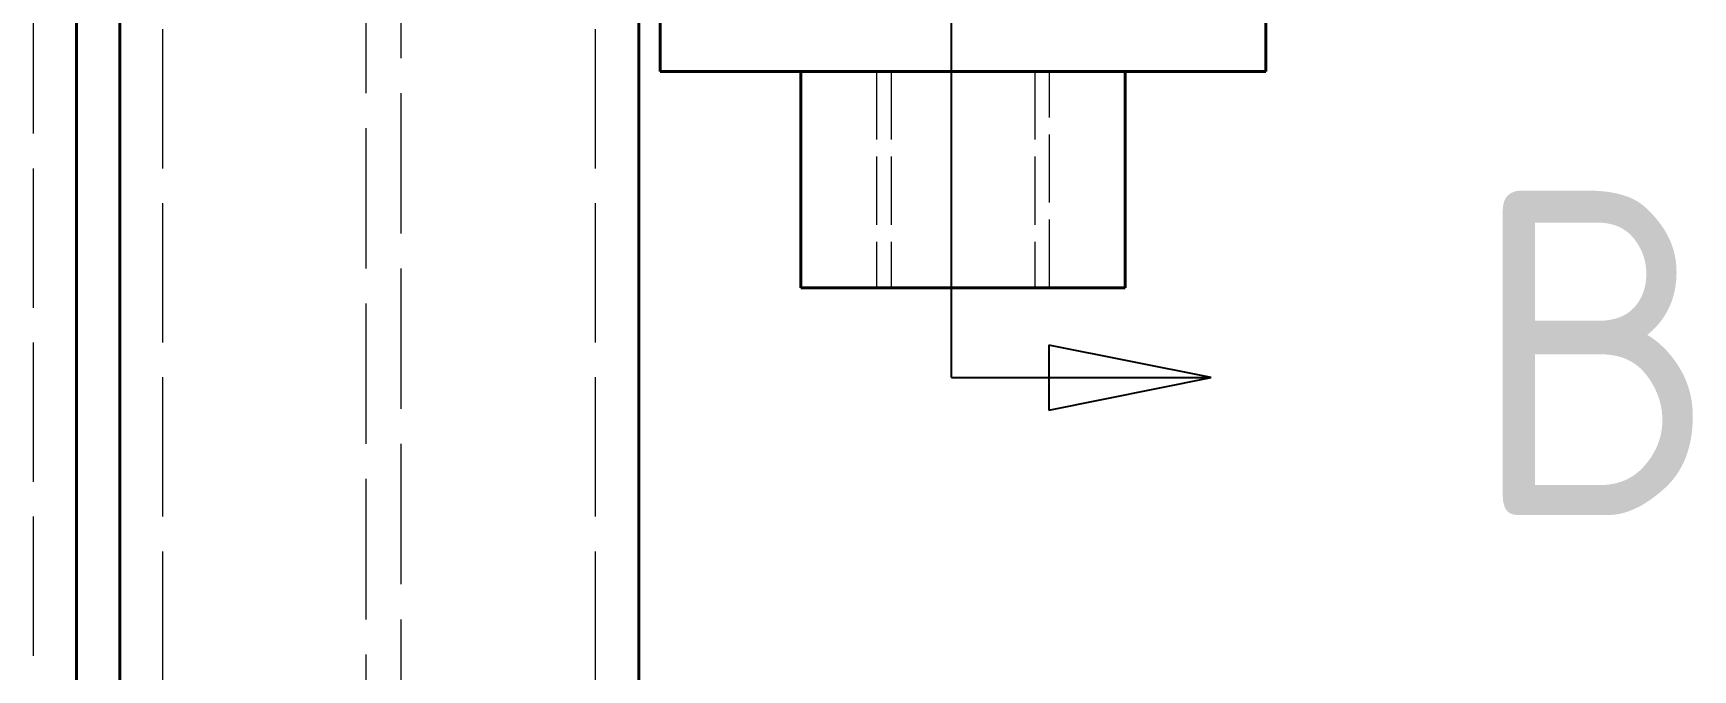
# Model space of a CAD drawing. Header units: millimetres. Extents: x 0 to 2523, y 0 to 1782.
# Drawn here: x 458.6 to 535.4, y 765.3 to 794.7 of the extents above; entities that cross this region are included whole.
import ezdxf

# ---------------------------------------------------------------- set-up
doc = ezdxf.new("R2010")
doc.units = ezdxf.units.MM
doc.header["$LTSCALE"] = 3
for name, pattern in [('CHAIN', [0.3543, 0.2362, -0.0295, 0.0591, -0.0295]), ('DASHED', [0.2067, 0.1654, -0.0413]), ('DOUBLE_DASH_CHAIN', [1.2403, 0.6614, -0.0827, 0.1654, -0.0827, 0.1654, -0.0827])]:
    doc.linetypes.add(name, pattern=pattern)
for name, color, linetype, lineweight in [('가려진 것(ISO)', 2, 'DASHED', 18), ('가시적인 것(ISO)', 3, 'Continuous', 40), ('단면선(ISO)', 7, 'CHAIN', 25)]:
    doc.layers.add(name, color=color, linetype=linetype, lineweight=lineweight)
doc.styles.add('부품번호텍스트_PSTEK_POSCO', font='isocp.shx')

# ---------------------------------------------------------------- blocks, each defined once
blk = doc.blocks.new('2dTransSection1')
at = {"layer": '단면선(ISO)', "linetype": 'DOUBLE_DASH_CHAIN', "ltscale": 5.520477}
blk.add_line((167.025, 259.606), (167.025, 338.395), dxfattribs=at)
at = {"layer": '단면선(ISO)', "linetype": 'Continuous'}
for p, q in [((167.025, 259.606), (167.025, 263.078)), ((171.025, 259.606), (168.525, 260.106)), ((168.525, 260.106), (168.525, 259.106)), ((167.025, 259.606), (168.525, 259.606)), ((168.525, 259.606), (171.025, 259.606)), ((168.525, 259.106), (171.025, 259.606))]:
    blk.add_line(p, q, dxfattribs=at)
at = {"layer": '단면선(ISO)', "linetype": 'Continuous', "flags": 128}
blk.add_lwpolyline([(168.525, 259.106), (171.025, 259.606)], dxfattribs=at)
at = {"layer": '단면선(ISO)'}
blk.add_solid([(168.525, 259.106), (171.025, 259.606), (168.525, 260.106), (168.525, 259.106)], dxfattribs=at)
at = {"layer": '단면선(ISO)', "insert": (175.039, 257.489), "char_height": 5, "attachment_point": 7, "style": '부품번호텍스트_PSTEK_POSCO'}
blk.add_mtext('B', dxfattribs=at)

msp = doc.modelspace()

# ---------------------------------------------------------------- linework, layer by layer
at = {"layer": '가려진 것(ISO)', "ltscale": 12.982798}
for p, q in [((458.6056, 1182.9732), (458.6056, 546.9732)), ((464.6056, 546.9732), (464.6056, 1182.9732)), ((484.6056, 546.9732), (484.6056, 1182.9732))]:
    msp.add_line(p, q, dxfattribs=at)
at = {"layer": '가려진 것(ISO)', "ltscale": 13.080328}
for p, q in [((474.0056, 572.9732), (474.0056, 1156.9732)), ((475.6056, 1156.9732), (475.6056, 572.9732))]:
    msp.add_line(p, q, dxfattribs=at)
at = {"layer": '가려진 것(ISO)', "ltscale": 6.348889}
for p, q in [((497.6056, 792.9732), (497.6056, 782.9732)), ((498.2821, 792.9732), (498.2821, 782.9732)), ((504.9291, 792.9732), (504.9291, 782.9732)), ((505.6056, 782.9732), (505.6056, 792.9732))]:
    msp.add_line(p, q, dxfattribs=at)
at = {"layer": '가시적인 것(ISO)'}
for p, q in [((460.6056, 1184.9732), (460.6056, 544.9732)), ((462.6056, 544.9732), (462.6056, 1184.9732)), ((486.6056, 544.9732), (486.6056, 1184.9732)), ((487.6056, 1001.9732), (487.6056, 792.9732)), ((515.6056, 1001.9732), (515.6056, 792.9732)), ((487.6056, 792.9732), (515.6056, 792.9732)), ((494.1056, 792.9732), (494.1056, 782.9732)), ((509.1056, 792.9732), (509.1056, 782.9732)), ((494.1056, 782.9732), (509.1056, 782.9732))]:
    msp.add_line(p, q, dxfattribs=at)

# ---------------------------------------------------------------- block references
at = {"layer": '단면선(ISO)', "xscale": 3, "yscale": 3, "zscale": 3}
msp.add_blockref('2dTransSection1', (0, 0), dxfattribs=at)

doc.saveas('drawing.dxf')
